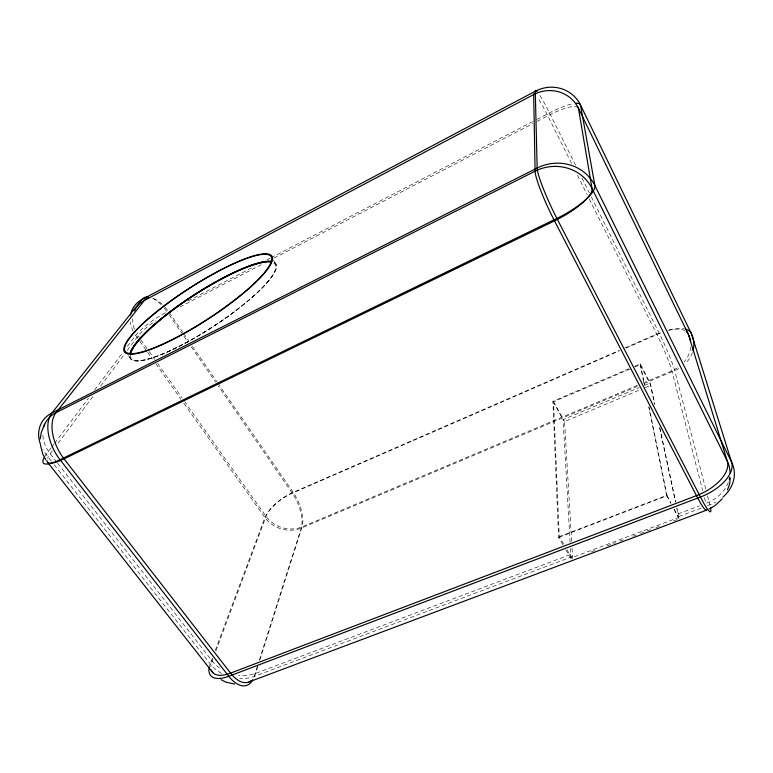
<?xml version="1.0" encoding="UTF-8"?>
<svg xmlns="http://www.w3.org/2000/svg" width="773" height="773" viewBox="0 0 773 773"><rect width="100%" height="100%" fill="white"/><g stroke="black" fill="none" stroke-linecap="round" stroke-linejoin="round"><path stroke-width="0.58" stroke-dasharray="3.87 2.9" d="M257.399 666.171L254.124 676.472A33.104 17.103 71.7 0 1 252.616 680.037M259.216 660.451L301.228 528.114A26.987 11.856 67.3 0 0 292.3 493.222L218.344 386.085M257.767 666.548L255.592 673.409A32.737 16.851 71.6 0 1 253.592 677.786M259.95 659.678L302.03 526.896A26.746 11.721 67.2 0 0 293.17 492.324L217.822 383.079M212.314 658.258L210.208 663.901A33.683 15.122 -39.3 0 0 209.164 667.601M215.271 650.354L264.917 517.552A27.2 10.58 -35.2 0 1 292.3 493.222L619.55 350.855M212.99 658.712L212.15 660.973A33.297 14.929 -39.2 0 0 210.903 666.616M215.938 650.808L266.038 516.422A26.949 10.474 -35.2 0 1 293.17 492.324L619.144 350.449M52.38 450.843L50.216 453.741A36.544 8.667 -35.4 0 0 47.53 458.234M58.149 443.113L94.161 394.829M100.645 386.133L124.424 354.266M127.303 350.401L138.106 335.917A29.094 5.884 -33.5 0 1 155.566 320.805M51.076 447.973L46.167 454.495A37.007 8.716 -35.4 0 0 44.187 457.481M51.772 447.036L53.878 444.243M54.574 443.306L88.451 398.221M94.731 389.863L122.356 353.097M127.39 346.401L135.662 335.395A29.384 5.894 -33.5 0 1 167.074 311.828A29.442 13.692 60.9 0 0 164.156 307.954M188.1 300.89L254.327 266.434M266.956 259.863L270.115 258.221M271.159 257.67L532.549 121.67M536.781 119.467L549.487 112.858A34.186 7.546 -28.6 0 1 572.59 103.775M179.887 307.007L261.168 264.772M274.009 258.095L532.819 123.603M537.1 121.38L547.796 115.824A33.79 7.508 -28.7 0 1 575.846 106.471M624.671 348.043L656.712 334.1A30.978 13.112 -25.4 0 1 661.804 332.11M626.188 347.966L659.35 333.54A31.306 13.267 -25.3 0 1 662.287 332.332M562.831 544.675L558.579 537.438L552.917 401.303L629.232 368.624M634.768 366.257L640.295 363.89L650.074 382.993L654.605 404.231M563.681 544.153L559.285 536.655L553.536 401.776L630.333 368.905M634.72 367.02L640.199 364.682L650.779 385.331L654.808 404.192M637.445 385.36L302.03 526.896A26.736 21.818 17.9 0 1 266.038 516.422L184.689 401.641M643.001 383.012L671.882 370.827A31.036 27.026 -12.7 0 0 678.414 367.194M637.319 386.394L301.228 528.114A26.978 22.002 17.9 0 1 264.917 517.552L183.742 403.158M643.919 383.621L674.703 370.634A31.374 27.297 -12.9 0 0 679.477 368.18M570.107 542.385L563.092 419.613L639.058 387.631M644.566 385.312L650.074 382.993M571.634 541.216L564.532 421.575L639.88 389.911M645.32 387.621L650.779 385.331M559.285 536.655L666.664 495.358L648.75 406.869M558.579 537.438L667.06 495.744L648.895 406.269M570.445 548.405L570.793 554.415L255.592 673.409A32.282 24.214 17.2 0 1 238.48 675.196M565.865 549.854L570.725 558.135L678.597 517.543A37.626 4.957 66.9 0 0 678.008 513.948L699.246 505.929M572.349 556.618L254.124 676.472A32.63 24.427 17.2 0 1 239.678 678.52M678.694 516.567L700.966 508.17M707.653 505.658L709.885 504.817A39.075 31.993 -8.2 0 0 715.875 502.044M591.277 551.903L595.5 550.318M607.182 545.931L615.743 542.714M620.033 541.1L623.26 539.883M632.981 536.23L636.237 535.003M640.585 533.37L651.504 529.273M655.89 527.621L659.195 526.374M673.573 520.973L678.008 519.301M51.298 461.046L46.167 454.495A36.64 28.843 29.6 0 1 42.853 449.528M54.236 464.786L210.208 663.901A32.63 24.427 17.2 0 0 221.58 673.341M56.902 462.293L50.216 453.741A36.186 28.533 29.5 0 1 42.815 433.566M57.646 463.24L212.15 660.973A32.282 24.214 17.2 0 0 220.411 668.529M128.502 355.744L131.101 359.358M135.662 335.395L139.15 340.313M139.845 341.299L146.831 351.145M147.537 352.13L152.397 358.981M155.827 363.822L180.969 399.245M140.193 338.854L138.106 335.917A29.432 24.92 32.7 0 1 136.724 333.781M140.889 339.84L148.542 350.633M149.237 351.609L154.793 359.455M157.576 363.387L181.906 397.718M169.2 312.563L182.892 332.429M183.578 333.424L189.056 341.366M192.487 346.333L217.145 382.084M169.103 314.766L181.945 333.376M183.945 336.255L187.926 342.033M191.25 346.845L215.648 382.191M273.41 260.192L275.748 263.883M567.082 549.951L571.904 558.183M553.536 401.776L564.532 421.575M552.917 401.303L563.092 419.613M666.664 495.358L670.848 503.262M674.075 509.359L679.119 518.886A34.215 4.493 66.9 0 0 678.559 515.378L677.08 508.46M667.06 495.744L670.906 503.01M674.201 509.233L678.597 517.543M575.556 165.229L549.487 112.858A33.635 3.082 64.7 0 0 538.578 93.388M581.885 177.945L589.248 192.738M591.316 196.893L659.35 333.54A30.505 2.609 65.8 0 1 674.703 370.634L705.749 489.058M571.518 163.364L547.796 115.824A33.249 3.121 64.7 0 0 537.448 97.301M577.45 175.258L587.151 194.699M589.316 199.028L656.712 334.1A30.195 2.657 65.8 0 1 671.882 370.827L702.667 490.604M707.517 495.812L709.885 504.817M704.454 497.58L705.952 503.397A38.563 31.616 -8.1 0 0 728.272 482.478M659.794 427.537L675.602 501.542M659.64 427.827L675.486 502.15M676.742 508.045L678.008 513.948M640.295 363.89L644.595 385.08M640.199 364.682L644.247 384.645M572.049 548.289L572.474 555.372A33.075 7.537 67.9 0 1 572.426 558.666M274.289 262.405A86.731 18.436 -33.1 0 1 211.29 327.636A86.731 18.436 -33.1 0 1 129.613 355.619M273.903 263.149A85.929 18.291 -33.1 0 1 210.797 328.1A85.929 18.291 -33.1 0 1 130.463 355.213M692.405 352.643A31.374 27.297 -12.9 0 1 685.293 363.639M152.59 298.281A29.442 13.692 60.9 0 1 161.055 304.523M669.138 330.119A31.306 13.267 -25.3 0 1 684.559 328.902M133.12 331.144A29.722 25.151 32.8 0 1 130.376 322.032M690.695 347.058A31.036 27.026 -12.7 0 1 684.202 361.909M570.793 554.415A36.37 8.339 67.9 0 1 570.725 558.135M134.454 329.066A29.432 24.92 32.7 0 1 132.763 318.563M668.056 330.303A30.978 13.112 -25.4 0 1 684.984 330.622M153.605 298.629A29.152 13.518 60.9 0 1 162.137 304.262M165.055 307.258A29.152 13.518 60.9 0 1 167.731 310.533M274.396 262.578A86.731 18.455 -33.1 0 1 211.406 327.82A86.731 18.455 -33.1 0 1 129.729 355.783"/><path stroke-width="1.16" d="M730.224 478.245L729.577 484.246L727.441 489.947M40.196 438.89L41.288 432.571L44.554 424.106M722.301 498.836L714.793 505.842L709.141 508.905M248.993 681.931L706.503 510.19M234.577 684.047L225.958 682.163L221.146 679.68M47.675 462.351L212.836 672.665M45.907 459.877L42.805 454.195L40.534 445.316M130.028 353.232A86.731 18.436 -33.1 0 1 193.347 295.315A86.731 18.436 -33.1 0 1 271.352 261.419M130.637 353.976A85.929 18.291 -33.1 0 1 191.791 296.842A85.929 18.291 -33.1 0 1 270.502 262.037M722.91 497.136A39.075 31.993 -8.2 0 0 731.606 462.119L691.468 333.839L580.542 105.089A34.186 7.546 -28.6 0 0 575.779 103.302M252.616 680.037A33.104 17.103 71.7 0 1 228.779 676.298A33.683 15.122 -39.3 0 1 209.164 667.601M44.187 457.481A37.007 8.716 -35.4 0 0 60.023 459.713L556.889 218.411A43.201 12.291 -28.2 0 0 594.881 185.539L580.542 105.089A34.06 32.688 -37.6 0 0 535.264 91.262L141.932 299.557L51.917 412.975A36.64 28.843 29.6 0 0 40.447 444.291M710.609 508.016A38.457 3.981 66.6 0 1 700.444 497.029L556.889 218.411A42.428 5.025 64.9 0 1 537.158 168.041L535.264 91.262A33.635 3.082 64.7 0 1 537.148 91.514M692.995 350.758A31.374 27.297 -12.9 0 0 691.468 333.839A31.306 13.267 -25.3 0 0 685.622 329.143M130.54 315.2A29.722 25.151 32.8 0 1 141.932 299.557A29.442 13.692 60.9 0 1 148.667 297.083M576.909 106.703A33.79 7.508 -28.7 0 1 578.446 108.249L688.414 334.409L727.306 461.21A38.563 31.616 -8.1 0 1 730.06 472.844M686.24 331.395A30.978 13.112 -25.4 0 1 688.414 334.409A31.036 27.026 -12.7 0 1 690.598 341.647M729.712 477.125A38.563 31.616 -8.1 0 1 729.268 479.27M148.803 297.943A29.152 13.518 60.9 0 0 144.367 300.436A29.432 24.92 32.7 0 0 134.541 310.939M534.636 93.881A33.249 3.121 64.7 0 0 533.67 94.586L144.367 300.436L55.985 412.695A36.186 28.533 29.5 0 0 43.906 426.609M46.989 460.66A36.544 8.667 -35.4 0 0 64.062 458.862L554.512 220.885A42.573 12.165 -28.2 0 0 592.012 188.419L578.446 108.249A33.645 32.321 -36.7 0 0 533.67 94.586L535.1 171.171A41.829 5.063 64.9 0 0 554.512 220.885L696.463 495.648A37.964 4.029 66.6 0 0 706.783 509.794M211.3 669.969A33.297 14.929 -39.2 0 0 230.586 673.128A32.737 16.851 71.6 0 0 250.81 680.868M130.144 353.396A86.731 18.455 -33.1 0 1 193.453 295.47A86.731 18.455 -33.1 0 1 271.458 261.583M537.158 168.041L51.917 412.975A35.945 20.881 61.8 0 0 60.023 459.713L228.779 676.298L700.444 497.029A38.737 20.62 -24 0 0 731.606 462.119L594.881 185.539A42.921 40.505 -17.6 0 0 537.158 168.041M535.1 171.171L55.985 412.695A35.519 20.523 61.9 0 0 64.062 458.862L230.586 673.128L696.463 495.648A38.225 20.282 -24.1 0 0 727.306 461.21L592.012 188.419A42.293 39.916 -16.8 0 0 535.1 171.171M165.635 343.077A87.948 18.059 -33 0 0 272.347 257.042A87.948 18.059 -33 0 0 156.494 311.78A87.948 18.059 -33 0 0 165.635 343.077M163.615 343.724A86.982 17.866 -33 0 0 271.681 258.201A86.982 17.866 -33 0 0 159.18 309.876A86.982 17.866 -33 0 0 163.615 343.724"/></g></svg>
